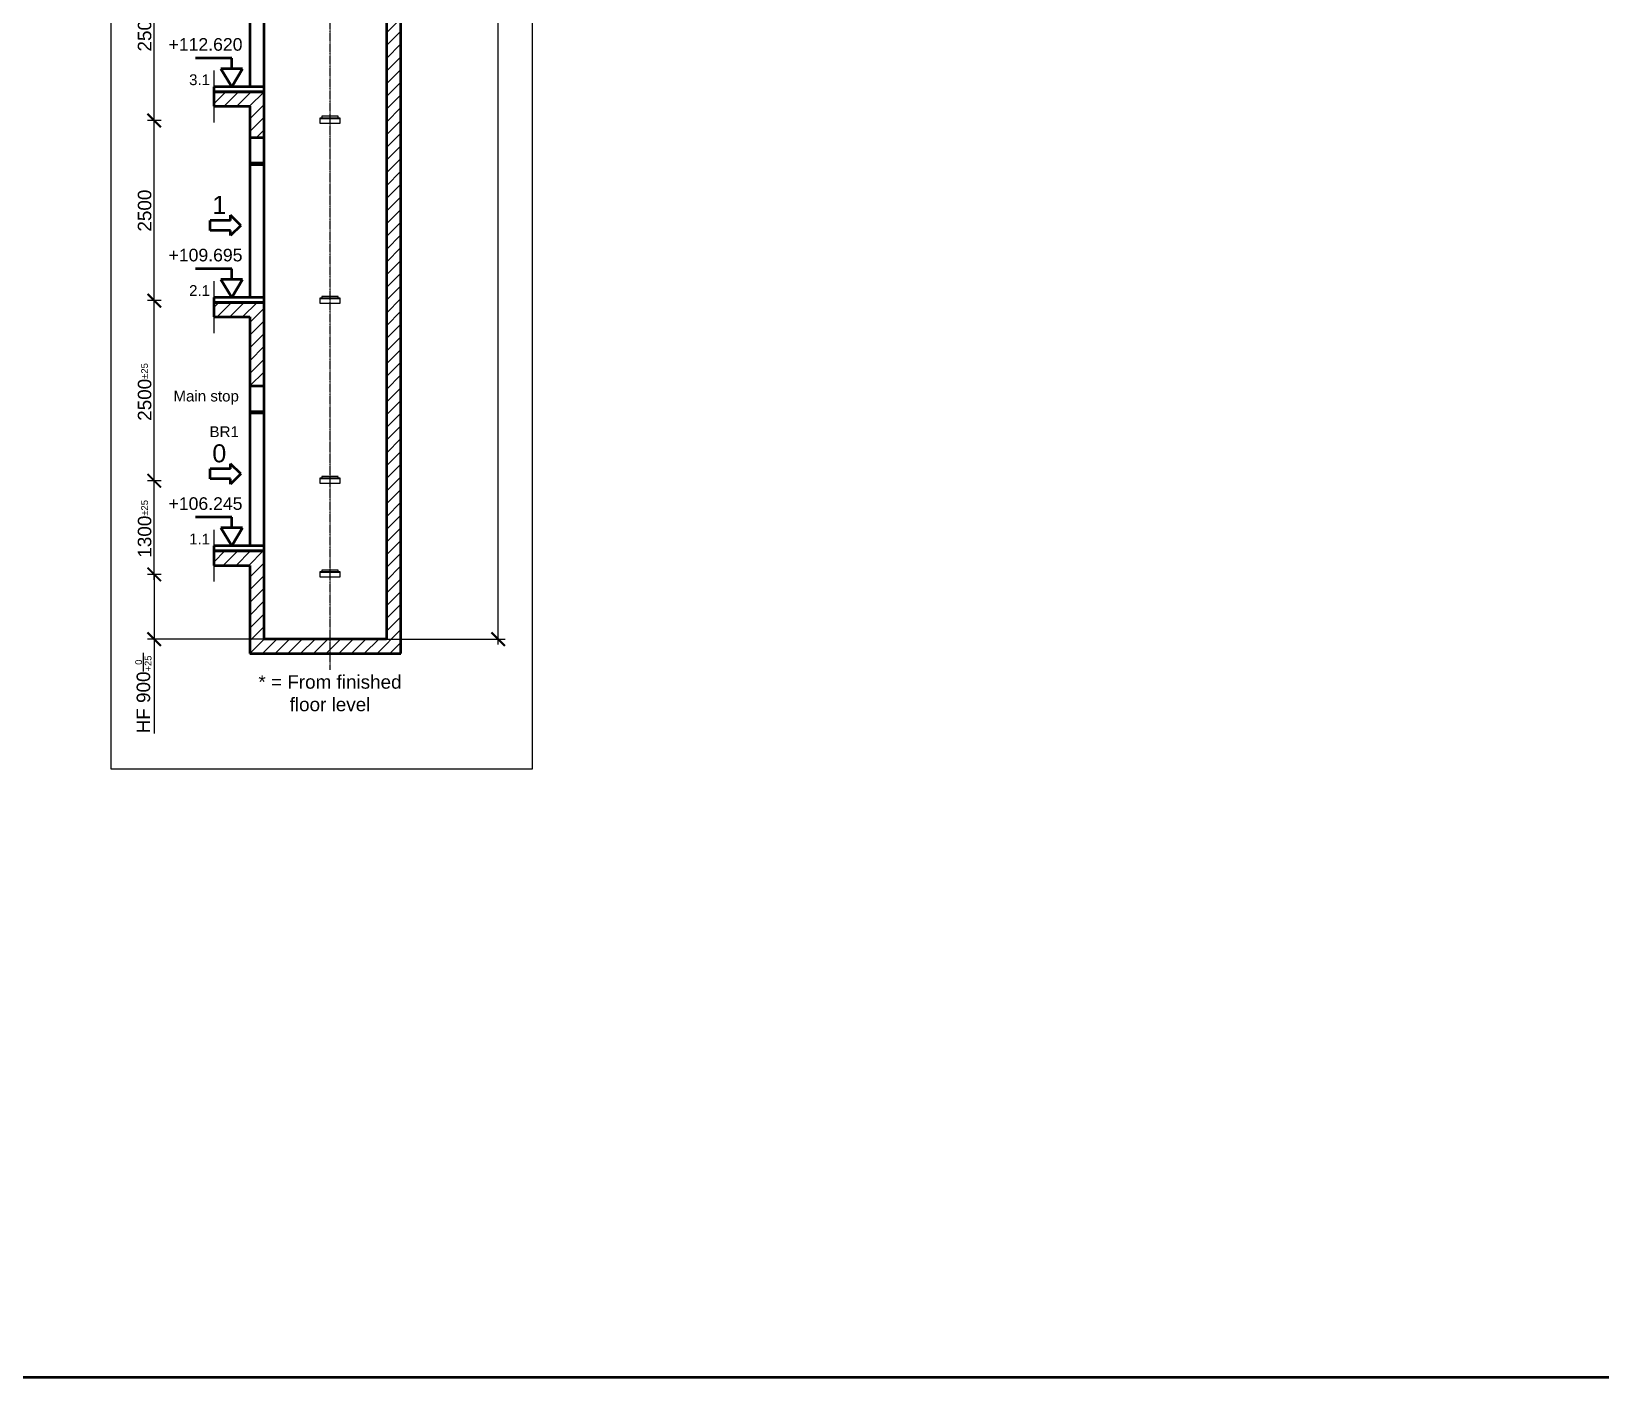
# Model space of a CAD drawing. Header units: millimetres. Extents: x -9546 to 173314, y -46180 to 27253.
# Drawn here: x 12236 to 34018, y -46180 to -27488 of the extents above; entities that cross this region are included whole.
import ezdxf
from ezdxf.enums import TextEntityAlignment as Align

# ---------------------------------------------------------------- set-up
doc = ezdxf.new("R2010")
doc.units = ezdxf.units.MM
doc.linetypes.add('AM_ISO02W050', pattern=[7.5, 6, -1.5])
doc.linetypes.add('AM_ISO08W050', pattern=[18, 12, -1.5, 3, -1.5])
for name, color, linetype, lineweight in [('AM_0', 7, 'Continuous', 50), ('AM_5', 3, 'Continuous', 25), ('AM_8', 1, 'Continuous', 25), ('LDCar-AM_0', 7, 'Continuous', 50), ('LDCar-AM_4', 3, 'Continuous', 25), ('LDRailBrackets-AM_3', 6, 'AM_ISO02W050', 25), ('LDShaft-AM_0', 7, 'Continuous', 50), ('LDShaft-AM_4', 3, 'Continuous', 25), ('LDShaft-AM_5', 3, 'Continuous', 25), ('LDShaft-AM_7', 4, 'AM_ISO08W050', 25)]:
    doc.layers.add(name, color=color, linetype=linetype, lineweight=lineweight)
doc.layers.add('AM_VIEWS', color=1, linetype='Continuous', lineweight=25, plot=False)
doc.styles.add('LD', font='ARIALUNI.ttf')
doc.dimstyles.new('LIFT', dxfattribs={"dimtxt": 2.5, "dimasz": 2.5, "dimexe": 1.25, "dimexo": 0, "dimgap": 0.5, "dimtad": 1, "dimdec": 0, "dimzin": 1, "dimdsep": 46, "dimtxsty": 'LD', "dimblk": 'ARCHTICK', "dimcen": 0, "dimdle": 1, "dimclrd": 3, "dimclre": 3, "dimclrt": 4, "dimadec": 0, "dimazin": 0, "dimtp": 0.1, "dimtm": 0.1, "dimtfac": 0.71, "dimtdec": 0, "dimtix": 1, "dimtmove": 0, "dimatfit": 3, "dimfxl": 1, "dimtolj": 1, "dimarcsym": 0})

# ---------------------------------------------------------------- blocks, each defined once
blk = doc.blocks.new('LD_20260611094835_000000D1')
at = {"layer": 'AM_8'}
for p, q in [((-200, 24018), (173, 24391)), ((-200, 24195), (-4, 24391)), ((-200, 24372), (-181, 24391)), ((149, 24191), (349, 24391)), ((326, 24191), (526, 24391)), ((503, 24191), (703, 24391)), ((680, 24191), (880, 24391)), ((856, 24191), (1056, 24391)), ((1033, 24191), (1233, 24391)), ((1210, 24191), (1410, 24391)), ((1387, 24191), (1587, 24391)), ((1564, 24191), (1764, 24391)), ((1700, 24151), (1900, 24351)), ((-200, 23842), (0, 24042)), ((1700, 23974), (1900, 24174)), ((1700, 23797), (1900, 23997)), ((-200, 23665), (0, 23865)), ((1700, 23620), (1900, 23820)), ((-200, 23488), (0, 23688)), ((1700, 23444), (1900, 23644)), ((-200, 23311), (0, 23511)), ((-200, 23135), (0, 23335)), ((1700, 23267), (1900, 23467)), ((-200, 22958), (0, 23158)), ((1700, 23090), (1900, 23290)), ((1700, 22913), (1900, 23113)), ((-200, 22781), (0, 22981)), ((1700, 22736), (1900, 22936)), ((-200, 22604), (0, 22804)), ((1700, 22560), (1900, 22760)), ((-200, 22427), (0, 22627)), ((-200, 22251), (0, 22451)), ((1700, 22383), (1900, 22583)), ((-200, 22074), (0, 22274)), ((1700, 22206), (1900, 22406)), ((1700, 22029), (1900, 22229)), ((-200, 21897), (0, 22097)), ((1700, 21853), (1900, 22053)), ((-200, 21720), (0, 21920)), ((1700, 21676), (1900, 21876)), ((-154, 21590), (0, 21744)), ((1700, 21499), (1900, 21699)), ((1700, 21322), (1900, 21522)), ((1700, 21145), (1900, 21345)), ((1700, 20969), (1900, 21169)), ((1700, 20792), (1900, 20992)), ((1700, 20615), (1900, 20815)), ((1700, 20438), (1900, 20638)), ((1700, 20262), (1900, 20462)), ((1700, 20085), (1900, 20285)), ((1700, 19908), (1900, 20108)), ((1700, 19731), (1900, 19931)), ((1700, 19554), (1900, 19754)), ((1700, 19378), (1900, 19578)), ((1700, 19201), (1900, 19401)), ((-700, 19276), (-676, 19300)), ((-699, 19100), (-499, 19300)), ((-522, 19100), (-322, 19300)), ((-345, 19100), (-145, 19300)), ((-200, 19069), (0, 19269)), ((1700, 19024), (1900, 19224)), ((-200, 18892), (0, 19092)), ((1700, 18847), (1900, 19047)), ((-200, 18715), (0, 18915)), ((-73, 18665), (0, 18738)), ((1700, 18671), (1900, 18871)), ((1700, 18494), (1900, 18694)), ((1700, 18317), (1900, 18517)), ((1700, 18140), (1900, 18340)), ((1700, 17963), (1900, 18163)), ((1700, 17787), (1900, 17987)), ((1700, 17610), (1900, 17810)), ((1700, 17433), (1900, 17633)), ((1700, 17256), (1900, 17456)), ((1700, 17080), (1900, 17280)), ((1700, 16903), (1900, 17103)), ((1700, 16726), (1900, 16926)), ((1700, 16549), (1900, 16749)), ((1700, 16372), (1900, 16572)), ((-700, 16271), (-596, 16375)), ((-619, 16175), (-419, 16375)), ((-442, 16175), (-242, 16375)), ((-265, 16175), (-65, 16375)), ((1700, 16196), (1900, 16396)), ((-200, 16063), (0, 16263)), ((1700, 16019), (1900, 16219)), ((-200, 15887), (0, 16087)), ((-170, 15740), (0, 15910)), ((1700, 15842), (1900, 16042)), ((1700, 15665), (1900, 15865)), ((1700, 15489), (1900, 15689)), ((1700, 15312), (1900, 15512)), ((1700, 15135), (1900, 15335)), ((1700, 14958), (1900, 15158)), ((1700, 14781), (1900, 14981)), ((1700, 14605), (1900, 14805)), ((1700, 14428), (1900, 14628)), ((1700, 14251), (1900, 14451)), ((1700, 14074), (1900, 14274)), ((1700, 13898), (1900, 14098)), ((1700, 13721), (1900, 13921)), ((1700, 13544), (1900, 13744)), ((1700, 13367), (1900, 13567)), ((-700, 13265), (-515, 13450)), ((-700, 13442), (-692, 13450)), ((-539, 13250), (-339, 13450)), ((-362, 13250), (-162, 13450)), ((-200, 13235), (0, 13435)), ((1700, 13190), (1900, 13390)), ((-200, 13058), (0, 13258)), ((-200, 12881), (0, 13081)), ((1700, 13014), (1900, 13214)), ((-90, 12815), (0, 12905)), ((1700, 12837), (1900, 13037)), ((1700, 12660), (1900, 12860)), ((1700, 12483), (1900, 12683)), ((1700, 12307), (1900, 12507)), ((1700, 12130), (1900, 12330)), ((1700, 11953), (1900, 12153)), ((1700, 11776), (1900, 11976)), ((1700, 11599), (1900, 11799)), ((1700, 11423), (1900, 11623)), ((1700, 11246), (1900, 11446)), ((1700, 11069), (1900, 11269)), ((1700, 10892), (1900, 11092)), ((1700, 10716), (1900, 10916)), ((1700, 10539), (1900, 10739)), ((-700, 10437), (-612, 10525)), ((-635, 10325), (-435, 10525)), ((-458, 10325), (-258, 10525)), ((-282, 10325), (-82, 10525)), ((1700, 10362), (1900, 10562)), ((-200, 10230), (0, 10430)), ((-200, 10053), (0, 10253)), ((1700, 10185), (1900, 10385)), ((-186, 9890), (0, 10076)), ((1700, 10009), (1900, 10209)), ((1700, 9832), (1900, 10032)), ((-9, 9890), (0, 9899)), ((1700, 9655), (1900, 9855)), ((1700, 9478), (1900, 9678)), ((1700, 9301), (1900, 9501)), ((1700, 9125), (1900, 9325)), ((1700, 8948), (1900, 9148)), ((1700, 8771), (1900, 8971)), ((1700, 8594), (1900, 8794)), ((1700, 8418), (1900, 8618)), ((1700, 8241), (1900, 8441)), ((1700, 8064), (1900, 8264)), ((1700, 7887), (1900, 8087)), ((1700, 7710), (1900, 7910)), ((1700, 7534), (1900, 7734)), ((-700, 7432), (-532, 7600)), ((-555, 7400), (-355, 7600)), ((-378, 7400), (-178, 7600)), ((-201, 7400), (-1, 7600)), ((-200, 7225), (0, 7425)), ((1700, 7357), (1900, 7557)), ((-200, 7048), (0, 7248)), ((1700, 7180), (1900, 7380)), ((1700, 7003), (1900, 7203)), ((-106, 6965), (0, 7071)), ((1700, 6827), (1900, 7027)), ((1700, 6650), (1900, 6850)), ((1700, 6473), (1900, 6673)), ((1700, 6296), (1900, 6496)), ((1700, 6119), (1900, 6319)), ((1700, 5943), (1900, 6143)), ((1700, 5766), (1900, 5966)), ((1700, 5589), (1900, 5789)), ((1700, 5412), (1900, 5612)), ((1700, 5236), (1900, 5436)), ((1700, 5059), (1900, 5259)), ((1700, 4882), (1900, 5082)), ((1700, 4705), (1900, 4905)), ((-700, 4603), (-628, 4675)), ((-652, 4475), (-452, 4675)), ((-475, 4475), (-275, 4675)), ((-298, 4475), (-98, 4675)), ((-200, 4396), (0, 4596)), ((1700, 4528), (1900, 4728)), ((-200, 4219), (0, 4419)), ((1700, 4352), (1900, 4552)), ((1700, 4175), (1900, 4375)), ((-200, 4043), (0, 4243)), ((1700, 3998), (1900, 4198)), ((-200, 3866), (0, 4066)), ((1700, 3821), (1900, 4021)), ((-200, 3689), (0, 3889)), ((-197, 3515), (0, 3712)), ((1700, 3645), (1900, 3845)), ((-21, 3515), (0, 3536)), ((1700, 3468), (1900, 3668)), ((1700, 3291), (1900, 3491)), ((1700, 3114), (1900, 3314)), ((1700, 2937), (1900, 3137)), ((1700, 2761), (1900, 2961)), ((1700, 2584), (1900, 2784)), ((1700, 2407), (1900, 2607)), ((1700, 2230), (1900, 2430)), ((1700, 2054), (1900, 2254)), ((1700, 1877), (1900, 2077)), ((1700, 1700), (1900, 1900)), ((1700, 1523), (1900, 1723)), ((1700, 1346), (1900, 1546)), ((1700, 1170), (1900, 1370)), ((-700, 1068), (-543, 1225)), ((-566, 1025), (-366, 1225)), ((-389, 1025), (-189, 1225)), ((-212, 1025), (-12, 1225)), ((1700, 993), (1900, 1193)), ((-200, 861), (0, 1061)), ((-200, 684), (0, 884)), ((1700, 816), (1900, 1016)), ((-200, 507), (0, 707)), ((1700, 639), (1900, 839)), ((1700, 463), (1900, 663)), ((-200, 330), (0, 530)), ((1700, 286), (1900, 486)), ((-200, 154), (0, 354)), ((1700, 109), (1900, 309)), ((-200, -23), (0, 177)), ((1568, -200), (1900, 132)), ((-200, -200), (0, 0)), ((-23, -200), (177, 0)), ((154, -200), (354, 0)), ((330, -200), (530, 0)), ((507, -200), (707, 0)), ((684, -200), (884, 0)), ((861, -200), (1061, 0)), ((1037, -200), (1237, 0)), ((1214, -200), (1414, 0)), ((1391, -200), (1591, 0)), ((1745, -200), (1900, -45))]:
    blk.add_line(p, q, dxfattribs=at)
blk = doc.blocks.new('LD_20260611094835_000000D2')
at = {"layer": 'LDShaft-AM_0'}
for p, q in [((-80, 24391), (-200, 24391)), ((-200, 24391), (-200, 21590)), ((0, 24391), (-80, 24391)), ((1900, 24391), (0, 24391)), ((0, 21590), (0, 24191)), ((0, 24191), (1700, 24191)), ((1700, 24191), (1700, 0)), ((1900, 0), (1900, 24391)), ((-200, 21590), (-200, 21237.5)), ((-200, 21590), (-80, 21590)), ((-80, 21590), (0, 21590)), ((0, 21237.5), (0, 21590)), ((-200, 21237.5), (-200, 21212.5)), ((-200, 21237.5), (0, 21237.5)), ((-200, 21212.5), (-200, 19370)), ((0, 21212.5), (-200, 21212.5)), ((0, 21212.5), (0, 21237.5)), ((0, 19370), (0, 21212.5)), ((-200, 19300), (-700, 19300)), ((-700, 19300), (-700, 19100)), ((-80, 19300), (-200, 19300)), ((0, 19300), (-80, 19300)), ((0, 18665), (0, 19300)), ((-700, 19100), (-200, 19100)), ((-200, 19100), (-200, 18665)), ((-200, 18665), (-200, 18312.5)), ((-200, 18665), (-80, 18665)), ((-80, 18665), (0, 18665)), ((0, 18312.5), (0, 18665)), ((-200, 18312.5), (-200, 18287.5)), ((-200, 18312.5), (0, 18312.5)), ((0, 18287.5), (0, 18312.5)), ((-200, 18287.5), (-200, 16445)), ((0, 18287.5), (-200, 18287.5)), ((0, 16445), (0, 18287.5)), ((-200, 16375), (-700, 16375)), ((-700, 16375), (-700, 16175)), ((-80, 16375), (-200, 16375)), ((0, 16375), (-80, 16375)), ((0, 15740), (0, 16375)), ((-700, 16175), (-200, 16175)), ((-200, 16175), (-200, 15740)), ((-200, 15740), (-200, 15387.5)), ((-200, 15740), (-80, 15740)), ((-80, 15740), (0, 15740)), ((0, 15387.5), (0, 15740)), ((-200, 15387.5), (-200, 15362.5)), ((-200, 15387.5), (0, 15387.5)), ((-200, 15362.5), (-200, 13520)), ((0, 15362.5), (-200, 15362.5)), ((0, 15362.5), (0, 15387.5)), ((0, 13520), (0, 15362.5)), ((-200, 13450), (-700, 13450)), ((-700, 13450), (-700, 13250)), ((-80, 13450), (-200, 13450)), ((0, 13450), (-80, 13450)), ((0, 12815), (0, 13450)), ((-700, 13250), (-200, 13250)), ((-200, 13250), (-200, 12815)), ((-200, 12815), (-200, 12462.5)), ((-200, 12815), (-80, 12815)), ((-80, 12815), (0, 12815)), ((0, 12462.5), (0, 12815)), ((-200, 12462.5), (-200, 12437.5)), ((-200, 12462.5), (0, 12462.5)), ((-200, 12437.5), (-200, 10595)), ((0, 12437.5), (-200, 12437.5)), ((0, 12437.5), (0, 12462.5)), ((0, 10595), (0, 12437.5)), ((-200, 10525), (-700, 10525)), ((-700, 10525), (-700, 10325)), ((-80, 10525), (-200, 10525)), ((0, 10525), (-80, 10525)), ((0, 9890), (0, 10525)), ((-700, 10325), (-200, 10325)), ((-200, 10325), (-200, 9890)), ((-200, 9890), (-200, 9537.5)), ((-200, 9890), (-80, 9890)), ((-80, 9890), (0, 9890)), ((0, 9537.5), (0, 9890)), ((-200, 9537.5), (-200, 9512.5)), ((-200, 9537.5), (0, 9537.5)), ((-200, 9512.5), (-200, 7670)), ((0, 9512.5), (-200, 9512.5)), ((0, 9512.5), (0, 9537.5)), ((0, 7670), (0, 9512.5)), ((-200, 7600), (-700, 7600)), ((-700, 7600), (-700, 7400)), ((-80, 7600), (-200, 7600)), ((0, 7600), (-80, 7600)), ((0, 6965), (0, 7600)), ((-700, 7400), (-200, 7400)), ((-200, 7400), (-200, 6965)), ((-200, 6965), (-200, 6612.5)), ((-200, 6965), (-80, 6965)), ((-80, 6965), (0, 6965)), ((0, 6612.5), (0, 6965)), ((-200, 6612.5), (-200, 6587.5)), ((-200, 6612.5), (0, 6612.5)), ((-200, 6587.5), (-200, 4745)), ((0, 6587.5), (-200, 6587.5)), ((0, 6587.5), (0, 6612.5)), ((0, 4745), (0, 6587.5)), ((-200, 4675), (-700, 4675)), ((-700, 4675), (-700, 4475)), ((-80, 4675), (-200, 4675)), ((0, 4675), (-80, 4675)), ((0, 3515), (0, 4675)), ((-700, 4475), (-200, 4475)), ((-200, 4475), (-200, 3515)), ((-200, 3515), (-200, 3162.5)), ((-200, 3515), (-80, 3515)), ((-80, 3515), (0, 3515)), ((0, 3162.5), (0, 3515)), ((-200, 3162.5), (-200, 3137.5)), ((-200, 3162.5), (0, 3162.5)), ((-200, 3137.5), (-200, 1295)), ((0, 3137.5), (-200, 3137.5)), ((0, 3137.5), (0, 3162.5)), ((0, 1295), (0, 3137.5)), ((-200, 1225), (-700, 1225)), ((-700, 1225), (-700, 1025)), ((-80, 1225), (-200, 1225)), ((0, 1225), (-80, 1225)), ((0, 0), (0, 1225)), ((-700, 1025), (-200, 1025)), ((-200, 1025), (-200, -200)), ((-200, -200), (-80, -200)), ((-80, -200), (0, -200)), ((1700, 0), (0, 0)), ((0, -200), (1900, -200)), ((1900, -200), (1900, 0))]:
    blk.add_line(p, q, dxfattribs=at)
blk = doc.blocks.new('LD_20260611094835_000000D7')
at = {"layer": 'LDShaft-AM_4'}
blk.add_line((-700, 225), (-700, -495), dxfattribs=at)
blk = doc.blocks.new('LD_ENTRY_L')
for p, q in [((-422, -70), (-422, 70)), ((-141, 70), (-422, 70)), ((0, 0), (-141, 141)), ((-141, 70), (-141, 141)), ((0, 0), (-141, -141)), ((-141, -70), (-422, -70)), ((-141, -141), (-141, -70))]:
    blk.add_line(p, q)
blk = doc.blocks.new('LD_20260611094835_000000D9')
at = {"layer": 'LDCar-AM_0'}
blk.add_blockref('LD_ENTRY_L', (0, 0), dxfattribs=at)
at = {"layer": 'LDCar-AM_0', "style": 'LD'}
blk.add_text('0', height=250, dxfattribs=at).set_placement((-200, 160), align=Align.RIGHT)
blk = doc.blocks.new('LD_ENTRY_FLOOR_L')
for p, q in [((-150, 250), (0, 0)), ((0, 0), (150, 250))]:
    blk.add_line(p, q)
at = {"layer": 'AM_0'}
for p, q in [((0, 398), (-500, 398)), ((150, 250), (-150, 250)), ((0, 250), (0, 398))]:
    blk.add_line(p, q, dxfattribs=at)
blk = doc.blocks.new('LD_20260611094835_000000DA')
at = {"layer": 'LDCar-AM_0'}
blk.add_blockref('LD_ENTRY_FLOOR_L', (0, 0), dxfattribs=at)
at = {"layer": 'LDCar-AM_0', "style": 'LD'}
blk.add_text('+106.245', height=175, dxfattribs=at).set_placement((150, 500), align=Align.RIGHT)
blk = doc.blocks.new('LD_20260611094835_000000DB')
at = {"layer": 'LDShaft-AM_0'}
for p, q in [((-200, 0), (-700, 0)), ((-700, 0), (-700, -70)), ((-80, 0), (-200, 0)), ((0, 0), (-80, 0)), ((0, -70), (0, 0)), ((-700, -70), (-200, -70)), ((-200, -70), (-80, -70)), ((-80, -70), (0, -70))]:
    blk.add_line(p, q, dxfattribs=at)
blk = doc.blocks.new('LD_20260611094835_000000DC')
at = {"layer": 'LDShaft-AM_4'}
blk.add_line((-700, 225), (-700, -495), dxfattribs=at)
blk = doc.blocks.new('LD_20260611094835_000000DE')
at = {"layer": 'LDCar-AM_0'}
blk.add_blockref('LD_ENTRY_FLOOR_L', (0, 0), dxfattribs=at)
at = {"layer": 'LDCar-AM_0', "style": 'LD'}
blk.add_text('+109.695', height=175, dxfattribs=at).set_placement((150, 500), align=Align.RIGHT)
blk = doc.blocks.new('LD_20260611094835_000000DF')
at = {"layer": 'LDCar-AM_0'}
blk.add_blockref('LD_ENTRY_L', (0, 0), dxfattribs=at)
at = {"layer": 'LDCar-AM_0', "style": 'LD'}
blk.add_text('1', height=250, dxfattribs=at).set_placement((-200, 160), align=Align.RIGHT)
blk = doc.blocks.new('LD_20260611094835_000000E0')
at = {"layer": 'LDShaft-AM_0'}
for p, q in [((-200, 0), (-700, 0)), ((-700, 0), (-700, -70)), ((-80, 0), (-200, 0)), ((0, 0), (-80, 0)), ((0, -70), (0, 0)), ((-700, -70), (-200, -70)), ((-200, -70), (-80, -70)), ((-80, -70), (0, -70))]:
    blk.add_line(p, q, dxfattribs=at)
blk = doc.blocks.new('LD_20260611094835_000000E6')
at = {"layer": 'LDShaft-AM_4'}
blk.add_line((-700, 225), (-700, -495), dxfattribs=at)
blk = doc.blocks.new('LD_20260611094835_000000E9')
at = {"layer": 'LDCar-AM_0'}
blk.add_blockref('LD_ENTRY_FLOOR_L', (0, 0), dxfattribs=at)
at = {"layer": 'LDCar-AM_0', "style": 'LD'}
blk.add_text('+112.620', height=175, dxfattribs=at).set_placement((150, 500), align=Align.RIGHT)
blk = doc.blocks.new('LD_20260611094835_000000EA')
at = {"layer": 'LDShaft-AM_0'}
for p, q in [((-200, 0), (-700, 0)), ((-700, 0), (-700, -70)), ((-80, 0), (-200, 0)), ((0, 0), (-80, 0)), ((0, -70), (0, 0)), ((-700, -70), (-200, -70)), ((-200, -70), (-80, -70)), ((-80, -70), (0, -70))]:
    blk.add_line(p, q, dxfattribs=at)
blk = doc.blocks.new('LD_20260611094835_0000010A')
at = {"layer": 'LDShaft-AM_7'}
blk.add_line((0, -20061), (0, 4980), dxfattribs=at)
blk = doc.blocks.new('LD_20260611094835_0000010E')
at = {"layer": 'LDRailBrackets-AM_3'}
for p, q in [((140, 35), (-140, 35)), ((-140, 35), (-140, 31)), ((140, 31), (-140, 31)), ((-140, 31), (-140, -35)), ((-140, 31), (140, 31)), ((-115, 59), (-115, 35)), ((115, 59), (-115, 59)), ((-115, 35), (115, 35)), ((115, 35), (115, 59)), ((140, 31), (140, 35)), ((140, -35), (140, 31)), ((-140, -35), (140, -35))]:
    blk.add_line(p, q, dxfattribs=at)
blk = doc.blocks.new('LD_20260611094835_00000111')
at = {"layer": 'LDRailBrackets-AM_3'}
for p, q in [((140, 35), (-140, 35)), ((-140, 35), (-140, 31)), ((140, 31), (-140, 31)), ((-140, 31), (-140, -35)), ((-140, 31), (140, 31)), ((-115, 59), (-115, 35)), ((115, 59), (-115, 59)), ((-115, 35), (115, 35)), ((115, 35), (115, 59)), ((140, 31), (140, 35)), ((140, -35), (140, 31)), ((-140, -35), (140, -35))]:
    blk.add_line(p, q, dxfattribs=at)
blk = doc.blocks.new('LD_20260611094835_00000113')
at = {"layer": 'LDRailBrackets-AM_3'}
for p, q in [((140, 35), (-140, 35)), ((-140, 35), (-140, 31)), ((140, 31), (-140, 31)), ((-140, 31), (-140, -35)), ((-140, 31), (140, 31)), ((-115, 59), (-115, 35)), ((115, 59), (-115, 59)), ((-115, 35), (115, 35)), ((115, 35), (115, 59)), ((140, 31), (140, 35)), ((140, -35), (140, 31)), ((-140, -35), (140, -35))]:
    blk.add_line(p, q, dxfattribs=at)
blk = doc.blocks.new('LD_20260611094835_00000114')
at = {"layer": 'LDRailBrackets-AM_3'}
for p, q in [((140, 35), (-140, 35)), ((-140, 35), (-140, 31)), ((140, 31), (-140, 31)), ((-140, 31), (-140, -35)), ((-140, 31), (140, 31)), ((-115, 59), (-115, 35)), ((115, 59), (-115, 59)), ((-115, 35), (115, 35)), ((115, 35), (115, 59)), ((140, 31), (140, 35)), ((140, -35), (140, 31)), ((-140, -35), (140, -35))]:
    blk.add_line(p, q, dxfattribs=at)
blk = doc.blocks.new('_ArchTick')
at = {"color": 0, "linetype": 'ByBlock', "const_width": 0.15}
blk.add_lwpolyline([(-0.5, -0.5), (0.5, 0.5)], dxfattribs=at)
blk = doc.blocks.new('*D2557')
at = {"layer": 'Defpoints', "color": 0, "transparency": 16777216}
for p in [(13941, -26227), (14035, -26227), (14035, -28727)]:
    blk.add_point(p, dxfattribs=at)
at = {"layer": 'LDShaft-AM_5', "color": 3, "lineweight": -2, "transparency": 16777216}
for p, q in [((14035, -26227), (13847, -26227)), ((13941, -28802), (13941, -26152)), ((14035, -28727), (13847, -28727))]:
    blk.add_line(p, q, dxfattribs=at)
at = {"layer": 'LDShaft-AM_5', "color": 3, "lineweight": -2, "transparency": 16777216, "xscale": 187.5, "yscale": 187.5, "zscale": 187.5}
for p, rotation in [((13941, -26227), 90), ((13941, -28727), 270)]:
    blk.add_blockref('_ArchTick', p, dxfattribs=dict(at, rotation=rotation))
at = {"layer": 'LDShaft-AM_5', "color": 4, "transparency": 16777216, "insert": (13808, -27477), "char_height": 187.5, "attachment_point": 5, "rotation": 90, "style": 'LD'}
blk.add_mtext('\\A1;2500', dxfattribs=at)
blk = doc.blocks.new('*D2558')
at = {"layer": 'Defpoints', "color": 0, "transparency": 16777216}
for p in [(13941, -35027), (14035, -35027), (16381, -35927)]:
    blk.add_point(p, dxfattribs=at)
at = {"layer": 'LDShaft-AM_5', "color": 3, "lineweight": -2, "transparency": 16777216}
for p, q in [((14035, -35027), (13847, -35027)), ((13941, -35027), (13941, -36002)), ((16381, -35927), (13847, -35927)), ((13941, -35927), (13941, -37237))]:
    blk.add_line(p, q, dxfattribs=at)
at = {"layer": 'LDShaft-AM_5', "color": 3, "lineweight": -2, "transparency": 16777216, "xscale": 187.5, "yscale": 187.5, "zscale": 187.5}
for p, rotation in [((13941, -35027), 90), ((13941, -35927), 270)]:
    blk.add_blockref('_ArchTick', p, dxfattribs=dict(at, rotation=rotation))
at = {"layer": 'LDShaft-AM_5', "color": 4, "transparency": 16777216, "insert": (13790, -36676), "char_height": 187.5, "attachment_point": 5, "rotation": 90, "style": 'LD'}
blk.add_mtext('\\A1;HF 900\\H0.5x;\\S0/+25 ', dxfattribs=at)
blk = doc.blocks.new('*D2559')
at = {"layer": 'Defpoints', "color": 0, "transparency": 16777216}
for p in [(13941, -28727), (14035, -28727), (14035, -31227)]:
    blk.add_point(p, dxfattribs=at)
at = {"layer": 'LDShaft-AM_5', "color": 3, "lineweight": -2, "transparency": 16777216}
for p, q in [((14035, -28727), (13847, -28727)), ((13941, -31302), (13941, -28652)), ((14035, -31227), (13847, -31227))]:
    blk.add_line(p, q, dxfattribs=at)
at = {"layer": 'LDShaft-AM_5', "color": 3, "lineweight": -2, "transparency": 16777216, "xscale": 187.5, "yscale": 187.5, "zscale": 187.5}
for p, rotation in [((13941, -28727), 90), ((13941, -31227), 270)]:
    blk.add_blockref('_ArchTick', p, dxfattribs=dict(at, rotation=rotation))
at = {"layer": 'LDShaft-AM_5', "color": 4, "transparency": 16777216, "insert": (13808, -29977), "char_height": 187.5, "attachment_point": 5, "rotation": 90, "style": 'LD'}
blk.add_mtext('\\A1;2500', dxfattribs=at)
blk = doc.blocks.new('*D2562')
at = {"layer": 'Defpoints', "color": 0, "transparency": 16777216}
for p in [(13941, -33727), (14035, -33727), (14035, -35027)]:
    blk.add_point(p, dxfattribs=at)
at = {"layer": 'LDShaft-AM_5', "color": 3, "lineweight": -2, "transparency": 16777216}
for p, q in [((14035, -33727), (13847, -33727)), ((13941, -35102), (13941, -33652)), ((14035, -35027), (13847, -35027))]:
    blk.add_line(p, q, dxfattribs=at)
at = {"layer": 'LDShaft-AM_5', "color": 3, "lineweight": -2, "transparency": 16777216, "xscale": 187.5, "yscale": 187.5, "zscale": 187.5}
for p, rotation in [((13941, -33727), 90), ((13941, -35027), 270)]:
    blk.add_blockref('_ArchTick', p, dxfattribs=dict(at, rotation=rotation))
at = {"layer": 'LDShaft-AM_5', "color": 4, "transparency": 16777216, "insert": (13808, -34377), "char_height": 187.5, "attachment_point": 5, "rotation": 90, "style": 'LD'}
blk.add_mtext('\\A1;1300\\H0.5x;\\S±25 ', dxfattribs=at)
blk = doc.blocks.new('*D2564')
at = {"layer": 'Defpoints', "color": 0, "transparency": 16777216}
for p in [(13941, -31227), (14035, -31227), (14035, -33727)]:
    blk.add_point(p, dxfattribs=at)
at = {"layer": 'LDShaft-AM_5', "color": 3, "lineweight": -2, "transparency": 16777216}
for p, q in [((14035, -31227), (13847, -31227)), ((13941, -33802), (13941, -31152)), ((14035, -33727), (13847, -33727))]:
    blk.add_line(p, q, dxfattribs=at)
at = {"layer": 'LDShaft-AM_5', "color": 3, "lineweight": -2, "transparency": 16777216, "xscale": 187.5, "yscale": 187.5, "zscale": 187.5}
for p, rotation in [((13941, -31227), 90), ((13941, -33727), 270)]:
    blk.add_blockref('_ArchTick', p, dxfattribs=dict(at, rotation=rotation))
at = {"layer": 'LDShaft-AM_5', "color": 4, "transparency": 16777216, "insert": (13808, -32477), "char_height": 187.5, "attachment_point": 5, "rotation": 90, "style": 'LD'}
blk.add_mtext('\\A1;2500\\H0.5x;\\S±25 ', dxfattribs=at)
blk = doc.blocks.new('*D2566')
at = {"layer": 'AM_5', "color": 3, "lineweight": -2, "transparency": 16777216}
for p, q in [((15466, -11736), (18810, -11736)), ((18716, -36002), (18716, -11661)), ((15466, -35927), (18810, -35927))]:
    blk.add_line(p, q, dxfattribs=at)
at = {"layer": 'Defpoints', "color": 0, "transparency": 16777216}
for p in [(15466, -11736), (18716, -11736), (15466, -35927)]:
    blk.add_point(p, dxfattribs=at)
at = {"layer": 'AM_5', "color": 3, "lineweight": -2, "transparency": 16777216, "xscale": 187.5, "yscale": 187.5, "zscale": 187.5}
for p, rotation in [((18716, -11736), 90), ((18716, -35927), 270)]:
    blk.add_blockref('_ArchTick', p, dxfattribs=dict(at, rotation=rotation))
at = {"layer": 'AM_5', "color": 4, "transparency": 16777216, "insert": (18582, -23831), "char_height": 187.5, "attachment_point": 5, "rotation": 90, "style": 'LD'}
blk.add_mtext('\\A1;HS= 24191', dxfattribs=at)
blk = doc.blocks.new('LD_20260611094835_00000120')
at = {"layer": 'LDCar-AM_4'}
for p, q in [((-700, 19595), (-700, 18875)), ((-700, 16670), (-700, 15950)), ((-700, 13745), (-700, 13025)), ((-700, 10820), (-700, 10100)), ((-700, 7895), (-700, 7175)), ((-700, 4970), (-700, 4250)), ((-700, 1520), (-700, 800))]:
    blk.add_line(p, q, dxfattribs=at)

msp = doc.modelspace()

# ---------------------------------------------------------------- linework, layer by layer
at = {"layer": 'AM_0'}
msp.add_lwpolyline([(-9546.1, -8278.2), (173314.3, -8278.2), (173314.3, -46179.6), (-9546.1, -46179.6)], close=True, dxfattribs=at)
at = {"layer": 'AM_VIEWS'}
msp.add_lwpolyline([(13341, -10410.9), (19184.7, -10410.9), (19184.7, -37733.1), (13341, -37733.1)], close=True, dxfattribs=at)

# ---------------------------------------------------------------- block references
for name, p in [('LD_20260611094835_0000010A', (16381, -16290.9)), ('LD_20260611094835_000000D1', (15466, -35926.9)), ('LD_20260611094835_000000D2', (15466, -35926.9)), ('LD_20260611094835_00000120', (15466, -35926.9)), ('LD_20260611094835_000000E9', (15016, -28256.9)), ('LD_20260611094835_000000E6', (15466, -28256.9)), ('LD_20260611094835_000000EA', (15466, -28256.9)), ('LD_20260611094835_00000114', (16381, -28726.9)), ('LD_20260611094835_000000DF', (15141, -30181.9)), ('LD_20260611094835_000000DE', (15016, -31181.9)), ('LD_20260611094835_000000DC', (15466, -31181.9)), ('LD_20260611094835_000000E0', (15466, -31181.9)), ('LD_20260611094835_00000113', (16381, -31226.9)), ('LD_20260611094835_000000D9', (15141, -33631.9)), ('LD_20260611094835_00000111', (16381, -33726.9)), ('LD_20260611094835_000000DA', (15016, -34631.9)), ('LD_20260611094835_000000D7', (15466, -34631.9)), ('LD_20260611094835_000000DB', (15466, -34631.9)), ('LD_20260611094835_0000010E', (16381, -35026.9))]:
    msp.add_blockref(name, p)

# ---------------------------------------------------------------- texts
at = {"layer": 'LDShaft-AM_0', "style": 'LD'}
for s, insert, char_height, attachment_point in [('\\fArial Unicode MS|b0|i0;\\l\\C256;3.1', (14716, -28236.9), 150, 9), ('\\fArial Unicode MS|b0|i0;\\l\\C256;2.1', (14716, -31161.9), 150, 9), ('\\fArial Unicode MS|b0|i0;\\l\\C256;Main stop', (15116, -32671.9), 150, 9), ('\\fArial Unicode MS|b0|i0;\\l\\C256;BR1', (15116, -33121.9), 150, 9), ('\\fArial Unicode MS|b0|i0;\\l\\C256;1.1', (14716, -34611.9), 150, 9), ('\\fArial Unicode MS|b0|i0;\\l\\C256;* = From finished \\Pfloor level', (16381, -36426.9), 187.5, 2)]:
    msp.add_mtext(s, dxfattribs=dict(at, insert=insert, char_height=char_height, attachment_point=attachment_point))

# ---------------------------------------------------------------- dimensions: what is measured, and where the dimension line sits
at = {"layer": 'AM_5'}
dim = msp.add_linear_dim(base=(18716, -11735.9), p1=(15466, -35926.9), p2=(15466, -11735.9), angle=90, text='HS= <>', dimstyle='LIFT', override={"dimscale": 75, "dimtxt": 2.5, "dimtix": 1}, dxfattribs=at)
dim.commit()
dim.dimension.update_dxf_attribs({"geometry": '*D2566', "text_midpoint": (18581.5, -23831.4)})
at = {"layer": 'LDShaft-AM_5'}
for base, p1, p2, picture, middle in [((13941, -26226.9), (14034.7, -28726.9), (14034.7, -26226.9), '*D2557', (13807.7, -27476.9)), ((13941, -28726.9), (14034.7, -31226.9), (14034.7, -28726.9), '*D2559', (13807.7, -29976.9))]:
    dim = msp.add_linear_dim(base=base, p1=p1, p2=p2, angle=90, dimstyle='LIFT', override={"dimscale": 75, "dimtxt": 2.5, "dimtix": 1}, dxfattribs=at)
    dim.commit()
    dim.dimension.update_dxf_attribs({"geometry": picture, "text_midpoint": middle})
for base, p1, p2, text, override, picture, middle in [((13941, -31226.9), (14034.7, -33726.9), (14034.7, -31226.9), '<>\\H0.5x;\\S±25 ', {"dimscale": 75, "dimtxt": 2.5, "dimtix": 1}, '*D2564', (13807.7, -32476.9)), ((13941, -33726.9), (14034.7, -35026.9), (14034.7, -33726.9), '<>\\H0.5x;\\S±25 ', {"dimscale": 75, "dimtxt": 2.5, "dimtix": 1}, '*D2562', (13807.7, -34376.9)), ((13941, -35026.9), (16381, -35926.9), (14034.7, -35026.9), 'HF <>\\H0.5x;\\S0/+25 ', {"dimscale": 75, "dimtxt": 2.5, "dimjust": 1, "dimtix": 0}, '*D2558', (13790.5, -36675.8))]:
    dim = msp.add_linear_dim(base=base, p1=p1, p2=p2, angle=90, text=text, dimstyle='LIFT', override=override, dxfattribs=at)
    dim.commit()
    dim.dimension.update_dxf_attribs({"geometry": picture, "text_midpoint": middle})

doc.saveas('drawing.dxf')
